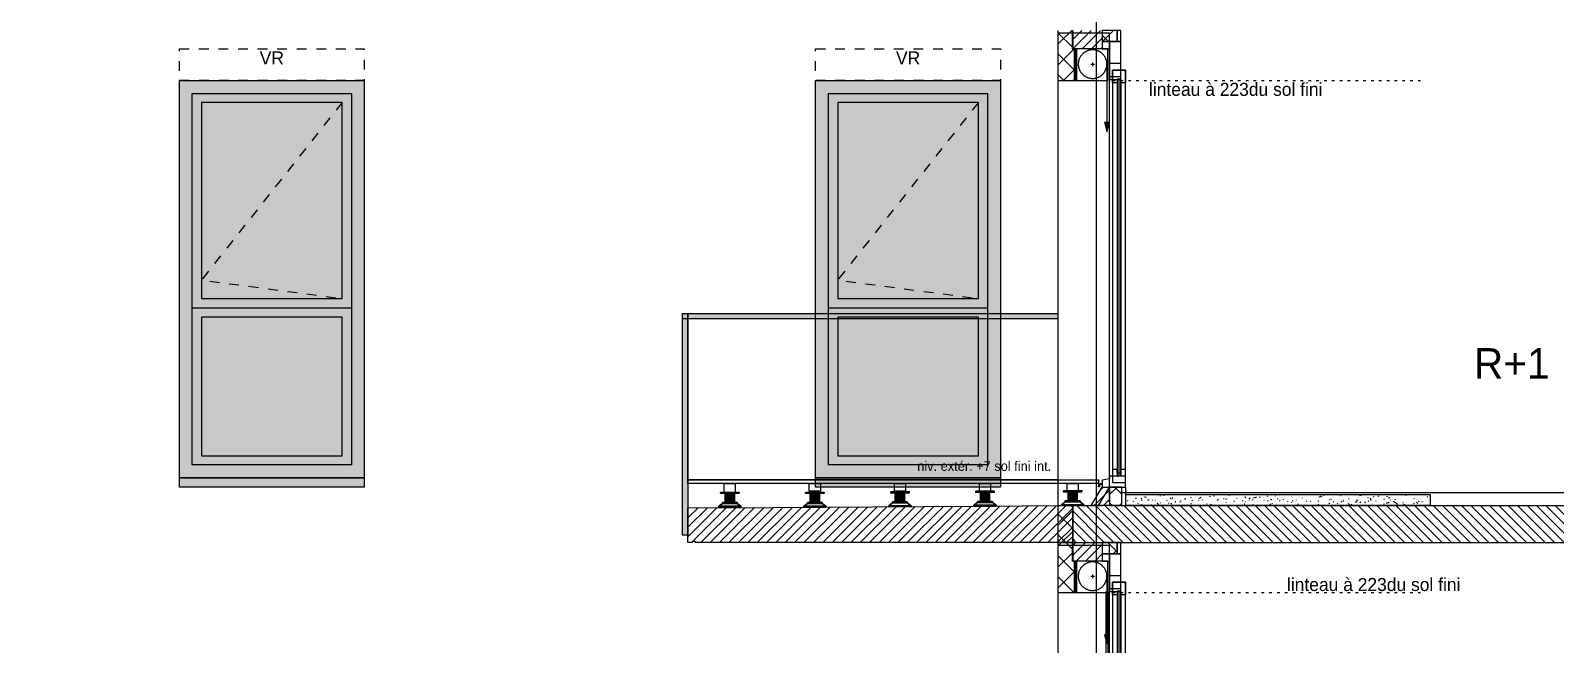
# Model space of a CAD drawing. Header units: centimetres. Extents: x -35664 to 50682, y -23001 to 23705.
# Drawn here: x 45664 to 46488, y -15573 to -15241 of the extents above; entities that cross this region are included whole.
import ezdxf

# ---------------------------------------------------------------- set-up
doc = ezdxf.new("R2010")
doc.units = ezdxf.units.CM
for name, pattern in [('Style de ligne -20', [0.166667, 0.055556, -0.111111]), ('VW-01', [0.41656, 0.20828, -0.20828]), ('VW-02', [0.69435, 0.48607, -0.20828])]:
    doc.linetypes.add(name, pattern=pattern)
doc.layers.add('B BATI-murs', color=252, linetype='Continuous', lineweight=35)
for name, color, linetype in [('B BATI-murs_Hatch', 252, 'Continuous'), ('B GÈnÈral_Hatch', 252, 'Continuous'), ('B Général', 252, 'Continuous'), ('C ANNOTATIONS-cotation', 252, 'Continuous'), ('C ANNOTATIONS-prestations', 252, 'Continuous'), ('GÈnÈral_Hatch', 252, 'Continuous'), ('Général', 252, 'Continuous'), ('prlm-Coupe', 252, 'Continuous')]:
    doc.layers.add(name, color=color, linetype=linetype)
doc.styles.add('Eurostile', font='Eurosti.TTF')
doc.styles.add('Eurostile (italic)', font='Eurostib.TTF')
pattern_1 = [(45, (0, 0), (2.4253472, -2.6458333), [])]
pattern_2 = [(45, (0, 0), (-5.6568542, 5.6568542), []), (135, (0, 0), (5.6568542, 5.6568542), [])]

# ---------------------------------------------------------------- blocks, each defined once
blk = doc.blocks.new('B 90.PF 220 Coupe')
at = {"layer": 'B GÈnÈral_Hatch', "linetype": 'Continuous'}
h = blk.add_hatch(dxfattribs=at)
h.set_pattern_fill('02_ISOLANT', color=256, style=0, pattern_type=2)
h.set_pattern_definition(pattern_2)
h.paths.add_polyline_path([(-116.7, 17), (-89.7, 17), (-89.7, 8), (-106.7, 8), (-106.7, 9), (-116.7, 9)])
for points in [[(-89.7, 9), (-89.8, 9), (-89.8, 7.6), (-106.6, 7.6), (-106.6, 9.1), (-116.7, 9.1), (-116.7, 9), (-106.7, 9), (-106.7, 7.5), (-89.7, 7.5)], [(-66.85, -8.15), (-61.85, -9.49), (-66.85, -10.83)], [(-90.4, -15.1), (124.33, -15.1), (124.33, -15.6), (-90.4, -15.6)], [(-90.4, -17.1), (124.33, -17.1), (124.33, -16.6), (-90.4, -16.6)]]:
    blk.add_hatch(color=250, dxfattribs=at).paths.add_polyline_path(points)
at = {"layer": 'B GÈnÈral_Hatch', "linetype": 'Continuous', "lineweight": 18}
h = blk.add_hatch(dxfattribs=at)
h.set_pattern_fill('50_BETON', color=256, style=0, pattern_type=2)
h.set_pattern_definition(pattern_1)
h.paths.add_polyline_path([(-116.7, -7), (-106.7, -7), (-106.7, 9), (-116.7, 9)])
at = {"layer": 'B GÈnÈral_Hatch', "linetype": 'Continuous'}
h = blk.add_hatch(dxfattribs=at)
h.set_pattern_fill('02_ISOLANT', color=256, style=0, pattern_type=2)
h.set_pattern_definition(pattern_2)
h.paths.add_polyline_path([(-116.7, -15), (-116.7, -7), (-110.7, -7), (-110.7, -15)])
at = {"layer": 'B GÈnÈral_Hatch', "linetype": 'Continuous', "lineweight": 18}
h = blk.add_hatch(dxfattribs=at)
h.set_pattern_fill('50_BETON', color=256, style=0, pattern_type=2)
h.set_pattern_definition(pattern_1)
h.paths.add_polyline_path([(140.3, -11), (140.3, -1), (130.3, -7), (130.3, -11)])
at = {"layer": 'GÈnÈral_Hatch', "linetype": 'Continuous'}
h = blk.add_hatch(dxfattribs=at)
h.set_pattern_fill('02_ISOLANT', color=256, style=0, pattern_type=2)
h.set_pattern_definition(pattern_2)
h.paths.add_polyline_path([(130.3, -11), (140.3, -11), (140.3, -17.6), (130.3, -17.6)])
at = {"layer": 'B Général', "linetype": 'Continuous'}
for p, q in [((-110.7, -7), (-110.7, -17)), ((104.64, -11), (-101.87, -11)), ((-98.55, -9.49), (-61.85, -9.49))]:
    blk.add_line(p, q, dxfattribs=at)
at = {"layer": 'B Général', "linetype": 'VW-02', "ltscale": 25.4}
for p, q in [((-99.45, -1.75), (-97.45, -1.75)), ((-98.45, -0.75), (-98.45, -2.75))]:
    blk.add_line(p, q, dxfattribs=at)
at = {"layer": 'B Général', "linetype": 'Continuous', "flags": 128}
for points in [[(-116.7, 17), (-89.7, 17), (-89.7, 8), (-106.7, 8), (-106.7, 9), (-116.7, 9)], [(-116.7, -7), (-106.7, -7), (-106.7, 9), (-116.7, 9)]]:
    blk.add_lwpolyline(points, dxfattribs=at)
for points in [[(-115.2, 17), (140.32, 17), (140.32, -5), (130.32, -11), (138.32, -11), (138.32, -11), (-115.2, -11)], [(-89.7, 9), (-89.8, 9), (-89.8, 7.6), (-106.6, 7.6), (-106.6, 9.1), (-116.7, 9.1), (-116.7, 9), (-106.7, 9), (-106.7, 7.5), (-89.7, 7.5), (-89.7, 9)], [(-116.7, -15), (-116.7, -7), (-110.7, -7), (-110.7, -15)], [(-110.7, -11), (-110.7, -7), (-106.7, -7), (-106.7, -11)], [(-66.85, -8.15), (-61.85, -9.49), (-66.85, -10.83)], [(-116.7, -17), (-116.7, -15), (-110.7, -15), (-110.7, -17)], [(-90.2, -17), (-110.7, -17), (-110.7, -11), (-90.2, -11)], [(-95.31, -12.6), (127.74, -12.6), (127.74, -19.6), (-95.31, -19.6)]]:
    blk.add_lwpolyline(points, close=True, dxfattribs=at)
at = {"layer": 'B Général', "linetype": 'Continuous', "lineweight": 25, "flags": 128}
for points in [[(-106.7, -10), (-106.7, 7), (-89.7, 7), (-89.7, -10)], [(140.3, -11), (140.3, -1), (140.3, -1), (140.3, -1), (130.3, -7), (130.3, -11)]]:
    blk.add_lwpolyline(points, close=True, dxfattribs=at)
at = {"layer": 'B Général', "flags": 128}
for points in [[(124.3, -19.6), (124.3, -11), (125.8, -11), (126.48, -7), (130.3, -7), (130.3, -19.6)], [(-98.8, -11), (-91.87, -11), (-91.87, -17), (-98.8, -17)], [(-88.43, -15.1), (-88.43, -12.6), (-95.31, -12.6), (-95.31, -19.6), (-88.43, -19.6), (-88.43, -17.1), (-90.4, -17.1), (-90.4, -15.1)], [(-90.4, -15.1), (124.33, -15.1), (124.33, -15.6), (-90.4, -15.6)], [(120.86, -15.1), (120.86, -12.6), (127.74, -12.6), (127.74, -19.6), (120.86, -19.6), (120.86, -17.1), (122.83, -17.1), (122.83, -15.1)], [(-90.4, -17.1), (124.33, -17.1), (124.33, -16.6), (-90.4, -16.6)]]:
    blk.add_lwpolyline(points, close=True, dxfattribs=at)
at = {"layer": 'B Général', "linetype": 'Continuous'}
blk.add_open_spline([(-105.23, -5.59), (-104.2, -7.39), (-100.62, -9.48), (-96.47, -9.5), (-92.87, -7.45), (-90.78, -3.87), (-90.76, 0.28), (-92.81, 3.88), (-96.39, 5.98), (-100.54, 6), (-104.14, 3.94), (-106.23, 0.36), (-106.26, -3.79), (-105.23, -5.59)], degree=2, dxfattribs=at)
at = {"layer": 'Général', "linetype": 'Continuous'}
for p, q in [((130.19, -5.47), (130.19, -5.02)), ((130.3, -19.6), (140.3, -19.6))]:
    blk.add_line(p, q, dxfattribs=at)
at = {"layer": 'Général', "linetype": 'Continuous', "flags": 128}
for points in [[(128.34, -7), (128.69, -5.02), (130.19, -5.02), (129.82, -5.02)], [(128.8, -7), (129.07, -5.47), (130.19, -5.47)]]:
    blk.add_lwpolyline(points, dxfattribs=at)
blk.add_lwpolyline([(130.3, -11), (140.3, -11), (140.3, -17.6), (130.3, -17.6)], close=True, dxfattribs=at)
blk = doc.blocks.new('B 90.PF 208 Coupe')
at = {"layer": 'B GÈnÈral_Hatch', "linetype": 'Continuous'}
h = blk.add_hatch(dxfattribs=at)
h.set_pattern_fill('02_ISOLANT', color=256, style=0, pattern_type=2)
h.set_pattern_definition(pattern_2)
h.paths.add_polyline_path([(-116.7, 17), (-89.7, 17), (-89.7, 8), (-106.7, 8), (-106.7, 9), (-116.7, 9)])
for points in [[(-89.7, 9), (-89.8, 9), (-89.8, 7.6), (-106.6, 7.6), (-106.6, 9.1), (-116.7, 9.1), (-116.7, 9), (-106.7, 9), (-106.7, 7.5), (-89.7, 7.5)], [(-66.85, -8.15), (-61.85, -9.49), (-66.85, -10.83)], [(-90.4, -15.1), (112.33, -15.1), (112.33, -15.6), (-90.4, -15.6)], [(-90.4, -17.1), (112.33, -17.1), (112.33, -16.6), (-90.4, -16.6)]]:
    blk.add_hatch(color=250, dxfattribs=at).paths.add_polyline_path(points)
at = {"layer": 'B GÈnÈral_Hatch', "linetype": 'Continuous', "lineweight": 18}
h = blk.add_hatch(dxfattribs=at)
h.set_pattern_fill('50_BETON', color=256, style=0, pattern_type=2)
h.set_pattern_definition(pattern_1)
h.paths.add_polyline_path([(-116.7, -7), (-106.7, -7), (-106.7, 9), (-116.7, 9)])
at = {"layer": 'B GÈnÈral_Hatch', "linetype": 'Continuous'}
h = blk.add_hatch(dxfattribs=at)
h.set_pattern_fill('02_ISOLANT', color=256, style=0, pattern_type=2)
h.set_pattern_definition(pattern_2)
h.paths.add_polyline_path([(-116.7, -15), (-116.7, -7), (-110.7, -7), (-110.7, -15)])
at = {"layer": 'B GÈnÈral_Hatch', "linetype": 'Continuous', "lineweight": 18}
h = blk.add_hatch(dxfattribs=at)
h.set_pattern_fill('50_BETON', color=256, style=0, pattern_type=2)
h.set_pattern_definition(pattern_1)
h.paths.add_polyline_path([(140.3, -11), (140.3, -1), (118.3, -7), (118.3, -11)])
at = {"layer": 'GÈnÈral_Hatch', "linetype": 'Continuous'}
h = blk.add_hatch(dxfattribs=at)
h.set_pattern_fill('02_ISOLANT', color=256, style=0, pattern_type=2)
h.set_pattern_definition(pattern_2)
h.paths.add_polyline_path([(118.3, -11), (140.3, -11), (140.3, -17.6), (118.3, -17.6)])
at = {"layer": 'B Général', "linetype": 'Continuous'}
for p, q in [((-110.7, -7), (-110.7, -17)), ((92.64, -11), (-101.87, -11)), ((-98.55, -9.49), (-61.85, -9.49)), ((-90.2, -9), (99.2, -9)), ((-90.2, -10), (99.2, -10))]:
    blk.add_line(p, q, dxfattribs=at)
at = {"layer": 'B Général', "linetype": 'VW-02', "ltscale": 25.4}
for p, q in [((-99.45, -1.75), (-97.45, -1.75)), ((-98.45, -0.75), (-98.45, -2.75))]:
    blk.add_line(p, q, dxfattribs=at)
at = {"layer": 'B Général', "linetype": 'Continuous', "flags": 128}
for points in [[(-116.7, 17), (-89.7, 17), (-89.7, 8), (-106.7, 8), (-106.7, 9), (-116.7, 9)], [(-116.7, -7), (-106.7, -7), (-106.7, 9), (-116.7, 9)]]:
    blk.add_lwpolyline(points, dxfattribs=at)
for points in [[(-115.2, 17), (140.3, 17), (140.3, -5), (130.3, -11), (126.3, -11), (126.3, -11), (-115.2, -11)], [(-89.7, 9), (-89.8, 9), (-89.8, 7.6), (-106.6, 7.6), (-106.6, 9.1), (-116.7, 9.1), (-116.7, 9), (-106.7, 9), (-106.7, 7.5), (-89.7, 7.5), (-89.7, 9)], [(-116.7, -15), (-116.7, -7), (-110.7, -7), (-110.7, -15)], [(-110.7, -11), (-110.7, -7), (-106.7, -7), (-106.7, -11)], [(-66.85, -8.15), (-61.85, -9.49), (-66.85, -10.83)], [(-116.7, -17), (-116.7, -15), (-110.7, -15), (-110.7, -17)], [(-90.2, -17), (-110.7, -17), (-110.7, -11), (-90.2, -11)], [(-95.31, -12.6), (116.65, -12.6), (116.65, -19.6), (-95.31, -19.6)]]:
    blk.add_lwpolyline(points, close=True, dxfattribs=at)
at = {"layer": 'B Général', "linetype": 'Continuous', "lineweight": 25, "flags": 128}
for points in [[(-106.7, -10), (-106.7, 7), (-89.7, 7), (-89.7, -10)], [(140.3, -11), (140.3, -1), (140.3, -1), (140.3, -1), (118.3, -7), (118.3, -11)]]:
    blk.add_lwpolyline(points, close=True, dxfattribs=at)
at = {"layer": 'B Général', "flags": 128}
for points in [[(112.3, -19.6), (112.3, -11), (113.8, -11), (114.48, -7), (118.3, -7), (118.3, -19.6)], [(-98.8, -11), (-91.87, -11), (-91.87, -17), (-98.8, -17)], [(-88.43, -15.1), (-88.43, -12.6), (-95.31, -12.6), (-95.31, -19.6), (-88.43, -19.6), (-88.43, -17.1), (-90.4, -17.1), (-90.4, -15.1)], [(-90.4, -15.1), (112.33, -15.1), (112.33, -15.6), (-90.4, -15.6)], [(108.86, -15.1), (108.86, -12.6), (115.74, -12.6), (115.74, -19.6), (108.86, -19.6), (108.86, -17.1), (110.83, -17.1), (110.83, -15.1)], [(-90.4, -17.1), (112.33, -17.1), (112.33, -16.6), (-90.4, -16.6)]]:
    blk.add_lwpolyline(points, close=True, dxfattribs=at)
at = {"layer": 'B Général', "linetype": 'Continuous'}
blk.add_open_spline([(-105.23, -5.59), (-104.2, -7.39), (-100.62, -9.48), (-96.47, -9.5), (-92.87, -7.45), (-90.78, -3.87), (-90.76, 0.28), (-92.81, 3.88), (-96.39, 5.98), (-100.54, 6), (-104.14, 3.94), (-106.23, 0.36), (-106.26, -3.79), (-105.23, -5.59)], degree=2, dxfattribs=at)
at = {"layer": 'Général', "linetype": 'Continuous'}
for p, q in [((118.19, -5.47), (118.19, -5.02)), ((118.3, -17.6), (140.3, -17.6)), ((118.3, -19.6), (140.3, -19.6))]:
    blk.add_line(p, q, dxfattribs=at)
at = {"layer": 'Général', "linetype": 'Continuous', "flags": 128}
for points in [[(116.34, -7), (116.69, -5.02), (118.19, -5.02), (117.82, -5.02)], [(116.8, -7), (117.07, -5.47), (118.19, -5.47)]]:
    blk.add_lwpolyline(points, dxfattribs=at)
blk.add_lwpolyline([(118.3, -11), (140.3, -11), (140.3, -17.6), (118.3, -17.6)], close=True, dxfattribs=at)
blk = doc.blocks.new('B 90.Groupe-505-1')
at = {"layer": 'B GÈnÈral_Hatch', "linetype": 'Continuous', "lineweight": 18}
h = blk.add_hatch(dxfattribs=at)
h.set_pattern_fill('50_BETON', color=256, style=0, pattern_type=2)
h.set_pattern_definition(pattern_1)
h.paths.add_polyline_path([(16529.06, 4134.32), (16529.06, 3541.39), (16549.06, 3541.39), (16549.06, 4134.32)])
h = blk.add_hatch(dxfattribs=at)
h.set_pattern_fill('50_BETON', color=256, style=0, pattern_type=2)
h.set_pattern_definition(pattern_1)
h.paths.add_polyline_path([(16529.08, 3541.39), (16529.08, 3525.39), (16549.06, 3525.39), (16549.06, 3541.39)])
at = {"layer": 'B GÈnÈral_Hatch', "linetype": 'Continuous'}
h = blk.add_hatch(dxfattribs=at)
h.set_pattern_fill('02_ISOLANT', color=256, style=0, pattern_type=2)
h.set_pattern_definition(pattern_2)
h.paths.add_polyline_path([(16529.08, 3525.39), (16529.08, 3517.39), (16549.06, 3517.39), (16549.06, 3525.39)])
at = {"layer": 'B Général', "linetype": 'Continuous'}
for p, q in [((16522.06, 3551.39), (16522.06, 4134.32)), ((16522.06, 3551.39), (16522.06, 4134.32)), ((16529.06, 3551.39), (16529.06, 4134.32)), ((16549.06, 3551.39), (16549.06, 4134.32)), ((16549.06, 3551.39), (16549.06, 4134.32)), ((16529.06, 3551.39), (16529.06, 3541.39)), ((16549.06, 3541.39), (16549.06, 3551.39)), ((16529.08, 3517.39), (16529.08, 3541.39)), ((16549.06, 3517.39), (16549.06, 3541.39)), ((16529.08, 3525.39), (16549.06, 3525.39)), ((16529.08, 3517.39), (16549.06, 3517.39)), ((16529.08, 3517.39), (16549.06, 3517.39))]:
    blk.add_line(p, q, dxfattribs=at)
at = {"layer": 'B Général', "linetype": 'Continuous', "lineweight": 35}
blk.add_line((16529.08, 3525.39), (16549.06, 3525.39), dxfattribs=at)
at = {"layer": 'B Général', "xscale": -1, "rotation": 180}
for name, p in [('B 90.PF 220 Coupe', (16388.76, 3534.39)), ('B 90.PF 208 Coupe', (16665.76, 3534.39))]:
    blk.add_blockref(name, p, dxfattribs=at)
at = {"layer": 'C ANNOTATIONS-cotation', "insert": (16443.89, 3742.31), "char_height": 16.447, "attachment_point": 1, "rotation": 90.00002, "line_spacing_factor": 0.895453, "style": 'Eurostile'}
blk.add_mtext('R+1', dxfattribs=at)
blk = doc.blocks.new('B 90.F_220.100 all.fix')
at = {"layer": 'B GÈnÈral_Hatch', "linetype": 'Continuous'}
for points in [[(50, -97), (-50, -97), (-50, 118), (50, 118)], [(-49.95, 118), (-49.95, 90), (22, 90), (22, -97), (50, -97), (50, 118)], [(-38, 106), (-38, 0), (38, 0), (38, 106)], [(-38, -10), (-38, -85), (38, -85), (38, -10)], [(-50, -97), (50, -97), (50, -102), (-50, -102)]]:
    blk.add_hatch(color=250, dxfattribs=at).paths.add_polyline_path(points)
at = {"layer": 'B Général', "linetype": 'Continuous'}
blk.add_line((-43, -5), (43, -5), dxfattribs=at)
at = {"layer": 'B Général', "linetype": 'Continuous', "flags": 128}
for points in [[(50, -97), (-50, -97), (-50, 118), (50, 118)], [(-43, 111), (43, 111), (43, -90), (-43, -90)], [(-38, 106), (-38, 0), (38, 0), (38, 106)], [(-38, -10), (-38, -85), (38, -85), (38, -10)], [(-50, -97), (50, -97), (50, -102), (-50, -102)]]:
    blk.add_lwpolyline(points, close=True, dxfattribs=at)
at = {"layer": 'C ANNOTATIONS-prestations', "linetype": 'VW-01', "ltscale": 25.4, "flags": 128}
blk.add_lwpolyline([(-50, 135), (50, 135), (50, 118), (-50, 118)], close=True, dxfattribs=at)
blk.add_lwpolyline([(38, 106), (-38, 10), (38, 0)], dxfattribs=at)
at = {"layer": 'C ANNOTATIONS-prestations', "insert": (0, 133.69), "char_height": 7.049, "attachment_point": 2, "rotation": 360, "line_spacing_factor": 0.895453, "style": 'Eurostile'}
blk.add_mtext('VR', dxfattribs=at)
blk = doc.blocks.new('B 90.Groupe-367-1')
at = {"layer": 'B BATI-murs_Hatch', "linetype": 'Continuous'}
for points in [[(-45.91, -34.82), (-35.91, -34.82), (-35.91, -35.32), (-45.91, -35.32)], [(-44.91, -40.32), (-36.91, -40.32), (-36.91, -40.82), (-44.91, -40.82)], [(-43.41, -35.32), (-38.41, -35.32), (-38.41, -40.32), (-43.41, -40.32)], [(-46.91, -42.32), (-34.91, -42.32), (-34.91, -42.82), (-46.91, -42.82)]]:
    blk.add_hatch(color=250, dxfattribs=at).paths.add_polyline_path(points)
at = {"layer": 'B BATI-murs', "linetype": 'Continuous'}
for p, q in [((-46.91, -42.32), (-44.91, -40.82)), ((-36.91, -40.82), (-34.91, -42.32))]:
    blk.add_line(p, q, dxfattribs=at)
at = {"layer": 'B BATI-murs', "linetype": 'Continuous', "flags": 128}
for points in [[(-45.91, -34.82), (-35.91, -34.82), (-35.91, -35.32), (-45.91, -35.32)], [(-44.91, -40.32), (-36.91, -40.32), (-36.91, -40.82), (-44.91, -40.82)], [(-43.41, -35.32), (-38.41, -35.32), (-38.41, -40.32), (-43.41, -40.32)], [(-46.91, -42.32), (-34.91, -42.32), (-34.91, -42.82), (-46.91, -42.82)]]:
    blk.add_lwpolyline(points, close=True, dxfattribs=at)
blk = doc.blocks.new('B 90.Groupe-368-1')
at = {"layer": 'B BATI-murs_Hatch', "linetype": 'Continuous'}
for points in [[(0.09, -34.54), (10.09, -34.54), (10.09, -35.04), (0.09, -35.04)], [(1.09, -40.04), (9.09, -40.04), (9.09, -40.54), (1.09, -40.54)], [(2.59, -35.04), (7.59, -35.04), (7.59, -40.04), (2.59, -40.04)], [(-0.91, -42.04), (11.09, -42.04), (11.09, -42.54), (-0.91, -42.54)]]:
    blk.add_hatch(color=250, dxfattribs=at).paths.add_polyline_path(points)
at = {"layer": 'B BATI-murs', "linetype": 'Continuous'}
for p, q in [((-0.91, -42.04), (1.09, -40.54)), ((9.09, -40.54), (11.09, -42.04))]:
    blk.add_line(p, q, dxfattribs=at)
at = {"layer": 'B BATI-murs', "linetype": 'Continuous', "flags": 128}
for points in [[(0.09, -34.54), (10.09, -34.54), (10.09, -35.04), (0.09, -35.04)], [(1.09, -40.04), (9.09, -40.04), (9.09, -40.54), (1.09, -40.54)], [(2.59, -35.04), (7.59, -35.04), (7.59, -40.04), (2.59, -40.04)], [(-0.91, -42.04), (11.09, -42.04), (11.09, -42.54), (-0.91, -42.54)]]:
    blk.add_lwpolyline(points, close=True, dxfattribs=at)
blk = doc.blocks.new('B 90.Groupe-369-1')
at = {"layer": 'B BATI-murs_Hatch', "linetype": 'Continuous'}
for points in [[(93.49, -33.99), (103.49, -33.99), (103.49, -34.49), (93.49, -34.49)], [(94.49, -39.49), (102.49, -39.49), (102.49, -39.99), (94.49, -39.99)], [(95.99, -34.49), (100.99, -34.49), (100.99, -39.49), (95.99, -39.49)], [(92.49, -41.49), (104.49, -41.49), (104.49, -41.99), (92.49, -41.99)]]:
    blk.add_hatch(color=250, dxfattribs=at).paths.add_polyline_path(points)
at = {"layer": 'B BATI-murs', "linetype": 'Continuous'}
for p, q in [((92.49, -41.49), (94.49, -39.99)), ((102.49, -39.99), (104.49, -41.49))]:
    blk.add_line(p, q, dxfattribs=at)
at = {"layer": 'B BATI-murs', "linetype": 'Continuous', "flags": 128}
for points in [[(93.49, -33.99), (103.49, -33.99), (103.49, -34.49), (93.49, -34.49)], [(94.49, -39.49), (102.49, -39.49), (102.49, -39.99), (94.49, -39.99)], [(95.99, -34.49), (100.99, -34.49), (100.99, -39.49), (95.99, -39.49)], [(92.49, -41.49), (104.49, -41.49), (104.49, -41.99), (92.49, -41.99)]]:
    blk.add_lwpolyline(points, close=True, dxfattribs=at)
blk = doc.blocks.new('B 90.Groupe-370-1')
at = {"layer": 'B BATI-murs_Hatch', "linetype": 'Continuous'}
for points in [[(46.09, -34.25), (56.09, -34.25), (56.09, -34.75), (46.09, -34.75)], [(47.09, -39.75), (55.09, -39.75), (55.09, -40.25), (47.09, -40.25)], [(48.59, -34.75), (53.59, -34.75), (53.59, -39.75), (48.59, -39.75)], [(45.09, -41.75), (57.09, -41.75), (57.09, -42.25), (45.09, -42.25)]]:
    blk.add_hatch(color=250, dxfattribs=at).paths.add_polyline_path(points)
at = {"layer": 'B BATI-murs', "linetype": 'Continuous'}
for p, q in [((45.09, -41.75), (47.09, -40.25)), ((55.09, -40.25), (57.09, -41.75))]:
    blk.add_line(p, q, dxfattribs=at)
at = {"layer": 'B BATI-murs', "linetype": 'Continuous', "flags": 128}
for points in [[(46.09, -34.25), (56.09, -34.25), (56.09, -34.75), (46.09, -34.75)], [(47.09, -39.75), (55.09, -39.75), (55.09, -40.25), (47.09, -40.25)], [(48.59, -34.75), (53.59, -34.75), (53.59, -39.75), (48.59, -39.75)], [(45.09, -41.75), (57.09, -41.75), (57.09, -42.25), (45.09, -42.25)]]:
    blk.add_lwpolyline(points, close=True, dxfattribs=at)
blk = doc.blocks.new('B 90.Groupe-371-1')
at = {"layer": 'B BATI-murs_Hatch', "linetype": 'Continuous'}
for points in [[(-91.91, -34.82), (-81.91, -34.82), (-81.91, -35.32), (-91.91, -35.32)], [(-90.91, -40.32), (-82.91, -40.32), (-82.91, -40.82), (-90.91, -40.82)], [(-89.41, -35.32), (-84.41, -35.32), (-84.41, -40.32), (-89.41, -40.32)], [(-92.91, -42.32), (-80.91, -42.32), (-80.91, -42.82), (-92.91, -42.82)]]:
    blk.add_hatch(color=250, dxfattribs=at).paths.add_polyline_path(points)
at = {"layer": 'B BATI-murs', "linetype": 'Continuous'}
for p, q in [((-92.91, -42.32), (-90.91, -40.82)), ((-82.91, -40.82), (-80.91, -42.32))]:
    blk.add_line(p, q, dxfattribs=at)
at = {"layer": 'B BATI-murs', "linetype": 'Continuous', "flags": 128}
for points in [[(-91.91, -34.82), (-81.91, -34.82), (-81.91, -35.32), (-91.91, -35.32)], [(-90.91, -40.32), (-82.91, -40.32), (-82.91, -40.82), (-90.91, -40.82)], [(-89.41, -35.32), (-84.41, -35.32), (-84.41, -40.32), (-89.41, -40.32)], [(-92.91, -42.32), (-80.91, -42.32), (-80.91, -42.82), (-92.91, -42.82)]]:
    blk.add_lwpolyline(points, close=True, dxfattribs=at)
blk = doc.blocks.new('B 90.Coupe Balcon 208')
at = {"layer": 'B GÈnÈral_Hatch', "linetype": 'Continuous'}
for points in [[(-112.51, 59), (-112.51, 62), (90.5, 62), (90.5, 59)], [(-112.51, 62), (-109.51, 62), (-109.51, -58), (-112.51, -58)]]:
    blk.add_hatch(color=250, dxfattribs=at).paths.add_polyline_path(points)
at = {"layer": 'B GÈnÈral_Hatch', "linetype": 'Continuous', "lineweight": 18}
h = blk.add_hatch(dxfattribs=at)
h.set_pattern_fill('50_BETON', color=256, style=0, pattern_type=2)
h.set_pattern_definition(pattern_1)
h.paths.add_polyline_path([(-107.51, -62), (-109.51, -62), (-109.51, -43.26), (-63.5, -43), (98.48, -42), (98.49, -62), (-63.5, -62), (-105.51, -62), (-106.51, -61)])
at = {"layer": 'B Général', "linetype": 'Continuous', "flags": 128}
for points in [[(-112.51, 59), (-112.51, 62), (90.5, 62), (90.5, 59)], [(-112.51, 62), (-109.51, 62), (-109.51, -58), (-112.51, -58)], [(-109.51, 62), (90.5, 62), (90.5, -28), (-109.51, -28)], [(-107.51, -62), (-109.51, -62), (-109.51, -43.26), (-63.5, -43), (98.48, -42), (98.49, -62), (-63.5, -62), (-105.51, -62), (-106.51, -61)]]:
    blk.add_lwpolyline(points, close=True, dxfattribs=at)
at = {"layer": 'Général', "linetype": 'Continuous', "flags": 128}
for points in [[(-109.51, -28), (112.51, -28), (112.51, -30), (-109.51, -30)], [(-89.91, -29.99), (-83.91, -29.99), (-83.91, -34.82), (-89.91, -34.82)], [(-43.91, -29.99), (-37.91, -29.99), (-37.91, -34.25), (-43.91, -34.25)], [(2.09, -29.99), (8.09, -29.99), (8.09, -34.25), (2.09, -34.25)], [(48.09, -29.99), (54.09, -29.99), (54.09, -34.25), (48.09, -34.25)], [(95.49, -29.99), (101.49, -29.99), (101.49, -33.99), (95.49, -33.99)]]:
    blk.add_lwpolyline(points, close=True, dxfattribs=at)
at = {"layer": 'Général'}
for name in ['B 90.Groupe-371-1', 'B 90.Groupe-367-1', 'B 90.Groupe-368-1', 'B 90.Groupe-370-1', 'B 90.Groupe-369-1']:
    blk.add_blockref(name, (0, 0), dxfattribs=at)
at = {"layer": 'Général', "insert": (14.45, -18.03), "char_height": 5.169, "attachment_point": 1, "line_spacing_factor": 0.895453, "style": 'Eurostile (italic)'}
blk.add_mtext('niv. extér. +7 sol fini int.', dxfattribs=at)
blk = doc.blocks.new('B 90.Groupe-598-1')
at = {"layer": 'B GÈnÈral_Hatch', "linetype": 'Continuous'}
h = blk.add_hatch(dxfattribs=at)
h.set_pattern_fill('VEGETAL2', color=256, style=0, pattern_type=2)
h.set_pattern_definition([(45, (0.766, 0.643), (7.071068, -7.071068), [0.525, -9.975]), (75.38514, (1.784, -2.455), (7.128353, -1.0204975), [0.3653325, -5.3881933]), (24.652799, (7.0466, -1.6268), (4.0196298, -1.699407), [0.3428667, -5.9440734]), (45, (-2.149, -4.217), (12.7, -12.7), [0.179605, -17.780907]), (45, (0.76, -7.226), (12.7, -12.7), [0.179605, -17.780907]), (45, (5.115, -4.94), (12.7, -12.7), [0.179605, -17.780907]), (-8.57428, (1.34, 9.535), (-2.67776, -17.759775), [0.48976, -17.470753]), (7.24439, (9.173, -0.16), (2.264854, -17.817139), [0.771908, -17.188605]), (-123.53829, (0.726, 4.583), (-14.970388, 9.923079), [0.550539, -6.0811846]), (29.27306, (-5.624, -4.086), (8.782194, -15.666942), [0.652085, -17.308427]), (46.50821, (-1.237, 3.353), (13.029866, -12.361334), [1.836432, -16.12408]), (31.33011, (2.879, -10.745), (9.338894, -15.341612), [0.912013, -17.0485]), (40, (0, 0), (11.544795, -13.75855), [1, -16.960512]), (-70.54, (-3.214, -9.335), (-16.934505, -5.983523), [0.829146, -17.33458]), (42.46616, (3.123, -1.714), (6.751546, -7.3767626), [0.461937, -8.7768035]), (45, (5.48, -4.071), (7.071068, -7.071068), [0.5, -9.5]), (49.38992, (10.194, -8.785), (7.5915684, -6.5090774), [0, -17.763174])])
h.paths.add_polyline_path([(16529.06, 3718.76), (16529.06, 3553.99), (16523.06, 3553.99), (16523.06, 3718.76)])
at = {"layer": 'B Général', "linetype": 'Continuous'}
for p, q in [((16522.06, 3553.99), (16522.06, 3718.76)), ((16529.06, 3718.76), (16529.06, 3553.99))]:
    blk.add_line(p, q, dxfattribs=at)
at = {"layer": 'B Général', "linetype": 'Continuous', "flags": 128}
blk.add_lwpolyline([(16523.06, 3553.99), (16523.06, 3718.76), (16529.06, 3718.76)], dxfattribs=at)
blk = doc.blocks.new('A$C373B78D5')
at = {"layer": 'B Général', "linetype": 'Continuous', "flags": 128}
blk.add_lwpolyline([(23128.28, 1704.96), (23128.28, 2906.96), (22062.48, 2906.96), (22062.48, 1954.96), (21906.48, 1954.96), (21906.48, 1677.97), (21911.98, 1677.97), (21911.98, 1374.96), (22829.38, 1374.96), (22829.38, 1704.96)], close=True, dxfattribs=at)
at = {"layer": 'Général', "linetype": 'Style de ligne -20', "ltscale": 25.4}
for p, q in [((23107.38, 2204.96), (23304.42, 2204.96)), ((23107.38, 1927.96), (23304.42, 1927.96))]:
    blk.add_line(p, q, dxfattribs=at)
at = {"layer": 'B Général', "rotation": 270}
for name in ['B 90.Groupe-505-1', 'B 90.Groupe-598-1']:
    blk.add_blockref(name, (19589.99, 18504.02), dxfattribs=at)
at = {"layer": 'B Général'}
for name, p in [('B 90.F_220.100 all.fix', (22682.38, 2086.96)), ('B 90.F_220.100 all.fix', (23026.38, 2086.96)), ('B 90.Coupe Balcon 208', (23016.89, 2016.95))]:
    blk.add_blockref(name, p, dxfattribs=at)
at = {"layer": 'C ANNOTATIONS-prestations', "char_height": 7.0487, "attachment_point": 1, "line_spacing_factor": 0.895453, "style": 'Eurostile (italic)'}
for insert in [(23156.64, 2203.65), (23231.24, 1935.8)]:
    blk.add_mtext('linteau à 223du sol fini', dxfattribs=dict(at, insert=insert))

msp = doc.modelspace()

# ---------------------------------------------------------------- block references
at = {"layer": 'prlm-Coupe'}
msp.add_blockref('A$C373B78D5', (23111.623, -17472.851), dxfattribs=at)

doc.saveas('drawing.dxf')
